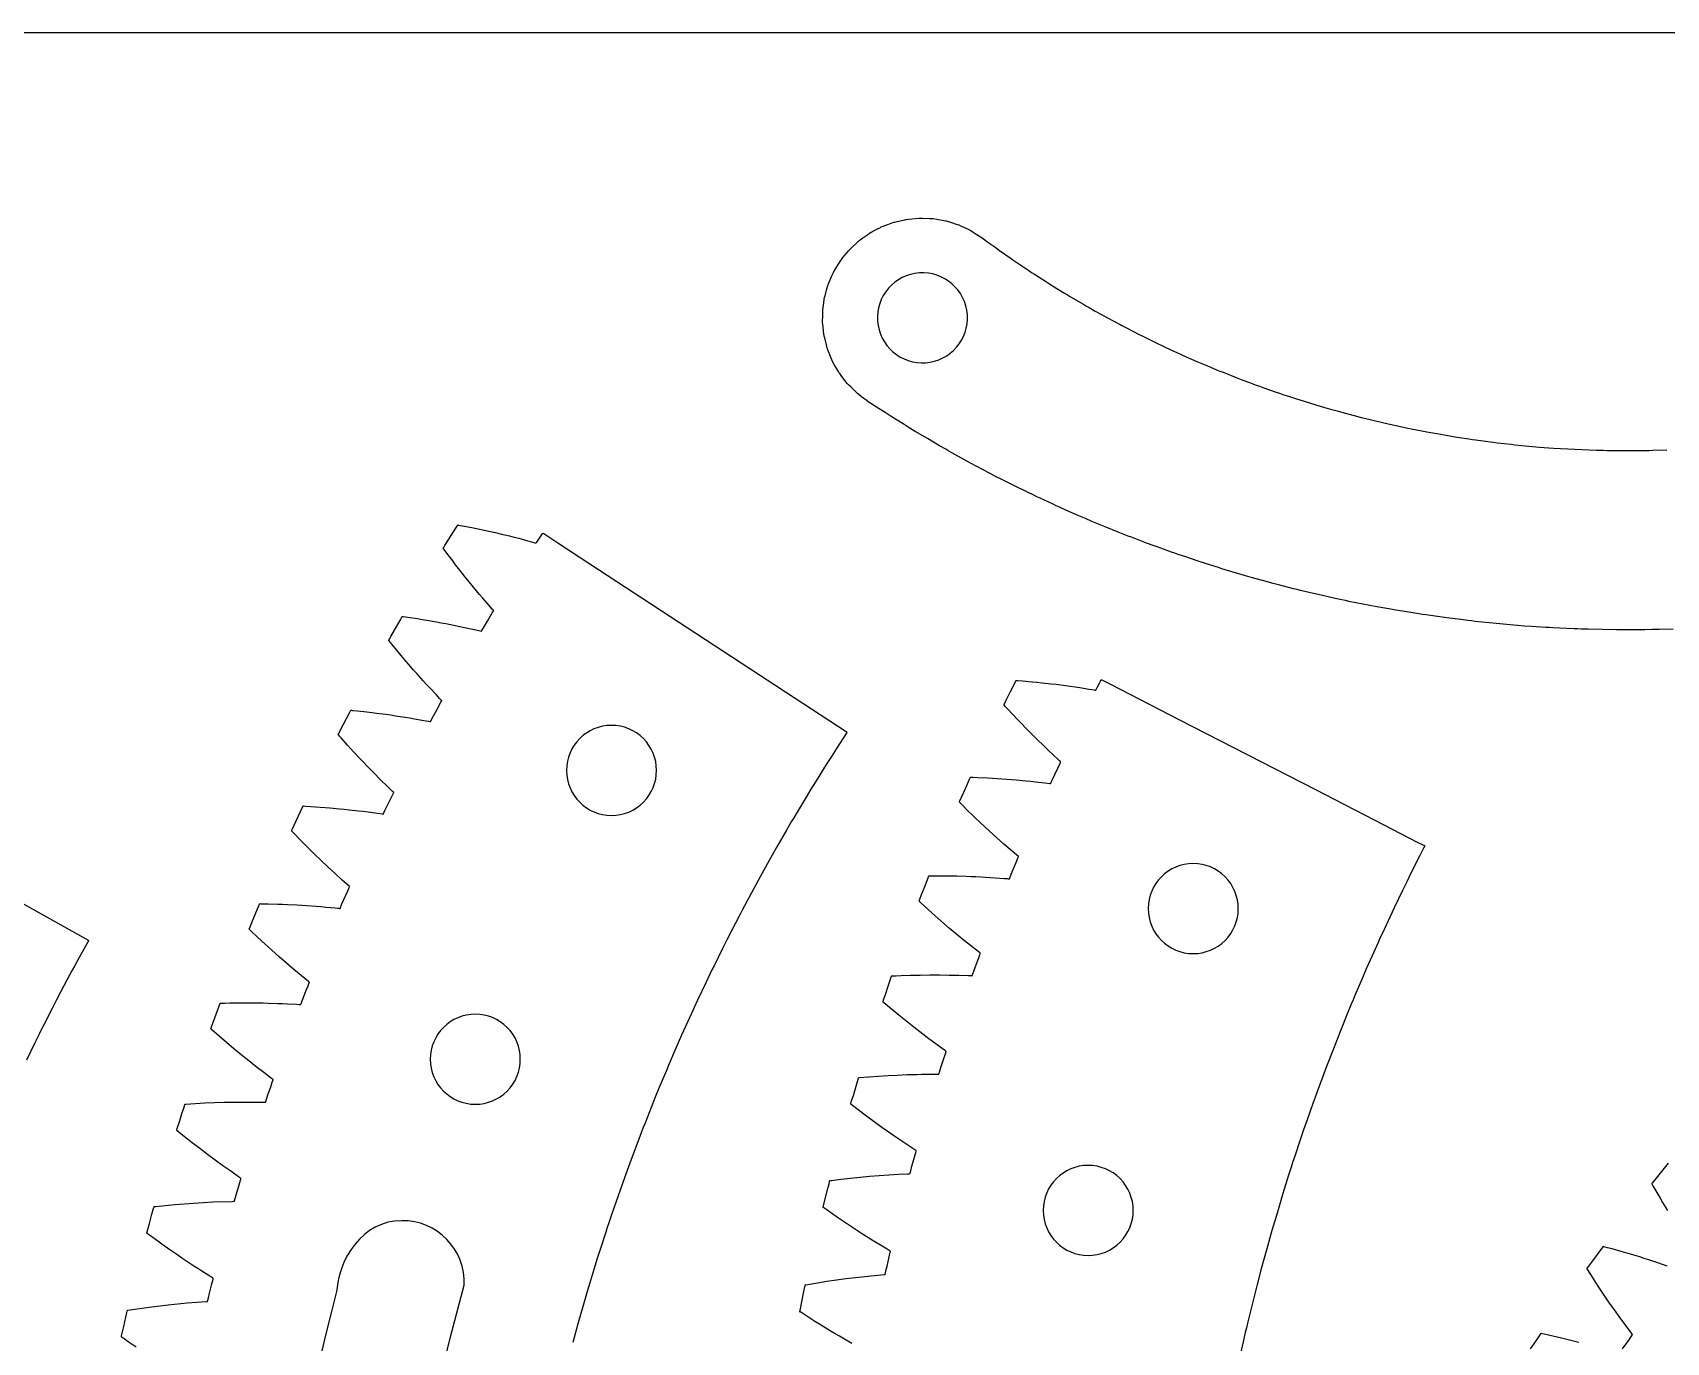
# Model space of a CAD drawing. Extents: x 0 to 264, y 0 to 116.
# Drawn here: x 141.98 to 191.33, y 76.24 to 115.79 of the extents above; entities that cross this region are included whole.
import ezdxf

# ---------------------------------------------------------------- set-up
doc = ezdxf.new("R2010")
doc.units = 0
doc.layers.add('Layer_1', color=7, linetype='CONTINUOUS')

msp = doc.modelspace()

# ---------------------------------------------------------------- linework, layer by layer
at = {"layer": 'Layer_1', "color": 7}
for points in [[(264.018471, 0.141992), (264.018471, 115.786301), (176.058963, 115.786301), (0.139999, 115.786301), (0.139999, 0.141992), (88.099499, 0.141992), (264.018471, 0.141992)], [(167.187934, 104.665774), (167.017359, 104.795199), (166.93235, 104.859777), (166.889856, 104.892537), (166.879219, 104.900626), (166.869643, 104.909984), (166.850337, 104.929246), (166.698103, 105.079679), (166.621801, 105.154849), (166.602475, 105.174127), (166.593131, 105.18368), (166.584946, 105.194292), (166.552104, 105.236682), (166.421339, 105.406032), (166.355638, 105.490812), (166.347473, 105.501423), (166.340446, 105.512977), (166.32693, 105.536108), (166.299882, 105.58237), (166.19323, 105.767782), (166.140099, 105.860303), (166.099535, 105.959374), (166.019373, 106.157514), (165.999081, 106.206665), (165.989409, 106.231701), (165.985182, 106.244241), (165.98188, 106.256777), (165.955797, 106.360355), (165.902682, 106.567566), (165.88915, 106.619588), (165.885983, 106.632124), (165.884439, 106.645625), (165.881349, 106.672609), (165.868799, 106.778784), (165.843681, 106.991215), (165.840574, 107.018179), (165.839493, 107.03168), (165.839685, 107.045162), (165.840497, 107.098183), (165.842078, 107.205055), (165.845651, 107.418796), (165.87658, 107.630437), (165.892026, 107.736248), (165.899691, 107.789249), (165.901912, 107.802731), (165.905541, 107.81527), (165.91282, 107.841288), (165.970777, 108.047037), (165.999758, 108.14996), (166.007017, 108.175978), (166.011245, 108.188498), (166.016553, 108.201037), (166.03783, 108.250186), (166.122818, 108.446381), (166.165332, 108.544507), (166.170621, 108.557026), (166.177533, 108.568603), (166.191049, 108.591714), (166.219062, 108.637011), (166.329941, 108.820035), (166.385971, 108.911574), (166.453603, 108.994448), (166.588344, 109.160674), (166.622149, 109.202121), (166.63858, 109.223325), (166.657886, 109.241641), (166.736135, 109.314886), (166.892134, 109.461469), (166.930767, 109.498082), (166.940422, 109.506825), (166.951059, 109.514606), (166.973261, 109.530032), (167.0602, 109.592663), (167.234368, 109.717194), (167.25657, 109.732603), (167.268172, 109.73967), (167.279757, 109.745989), (167.327078, 109.771045), (167.421758, 109.821139), (167.516418, 109.87127), (167.563758, 109.896326), (167.586928, 109.908845), (167.598511, 109.915144), (167.611081, 109.920786), (167.811523, 109.996899), (167.911687, 110.034493), (167.961903, 110.053772), (167.974473, 110.057856), (167.98704, 110.060918), (168.013103, 110.067042), (168.221657, 110.116194), (168.325969, 110.140287), (168.352052, 110.146431), (168.365588, 110.148491), (168.379103, 110.149781), (168.432234, 110.155019), (168.645515, 110.176206), (168.752147, 110.186797), (168.765683, 110.18776), (168.779176, 110.18726), (168.806244, 110.186278), (168.859358, 110.184235), (169.073508, 110.176206), (169.126639, 110.174222), (169.15369, 110.17318), (169.167223, 110.1727), (169.180739, 110.171196), (169.286326, 110.1529), (169.497369, 110.11629), (169.550501, 110.107044), (169.576583, 110.102421), (169.601701, 110.094488), (169.703795, 110.061708), (169.907907, 109.996187), (169.959091, 109.979799), (169.971658, 109.974885), (169.984189, 109.969148), (170.008361, 109.957591), (170.105146, 109.911329), (170.298813, 109.81977), (170.322965, 109.808196), (170.346153, 109.793752), (170.391542, 109.764844), (170.481377, 109.707025), (170.661121, 109.590623), (170.83442, 109.464839), (171.007715, 109.339075), (171.094654, 109.276445), (171.181593, 109.213791), (171.5329, 108.968831), (171.620804, 108.907162), (171.709673, 108.847402), (171.887583, 108.728281), (172.065515, 108.609161), (172.154384, 108.54942), (172.244218, 108.491585), (172.604501, 108.260103), (172.694354, 108.202307), (172.785154, 108.146396), (172.967506, 108.034133), (173.149878, 107.921755), (173.241662, 107.865864), (173.333407, 107.811897), (173.702322, 107.594307), (173.795032, 107.54034), (173.888727, 107.487339), (174.075271, 107.382087), (174.261791, 107.276852), (174.355469, 107.224813), (174.450149, 107.173737), (174.827249, 106.970494), (174.874569, 106.945455), (174.921909, 106.921342), (175.017537, 106.872193), (175.208017, 106.774296), (175.398498, 106.676382), (175.494123, 106.628195), (175.590714, 106.580971), (175.975459, 106.392577), (176.072148, 106.346295), (176.169221, 106.301015), (176.36337, 106.210419), (176.557539, 106.119823), (176.655095, 106.075489), (176.75304, 106.032136), (177.144928, 105.858954), (177.194179, 105.83777), (177.243449, 105.817529), (177.342261, 105.776082), (177.539904, 105.693207), (177.73753, 105.610316), (177.786781, 105.590075), (177.837016, 105.570796), (177.936601, 105.531313), (178.335054, 105.373732), (178.434927, 105.335175), (178.535305, 105.297599), (178.736015, 105.22243), (178.936749, 105.147262), (179.037299, 105.11065), (179.138428, 105.07498), (179.542866, 104.933423), (179.644111, 104.898718), (179.745914, 104.865015), (179.949523, 104.798512), (180.153132, 104.732009), (180.254955, 104.698267), (180.357436, 104.667431), (180.767299, 104.542246), (180.869779, 104.51141), (180.972742, 104.48152), (181.17888, 104.422761), (181.385018, 104.36396), (181.488077, 104.335052), (181.591523, 104.307107), (182.006116, 104.198601), (182.109756, 104.171617), (182.213586, 104.145597), (182.421945, 104.095465), (182.838759, 103.995835), (183.257388, 103.904277), (183.466732, 103.858015), (183.676902, 103.81659), (184.097385, 103.733696), (184.519316, 103.658526), (184.730356, 103.620951), (184.78349, 103.611649), (184.836621, 103.603329), (184.94248, 103.58696), (185.365954, 103.52144), (185.471909, 103.505048), (185.578059, 103.490584), (185.790473, 103.461696), (186.002885, 103.432768), (186.109034, 103.418324), (186.215491, 103.405785), (186.641283, 103.357598), (186.74772, 103.345062), (186.854352, 103.334487), (187.067729, 103.314246), (187.281109, 103.294005), (187.387738, 103.284356), (187.494486, 103.275187), (187.921917, 103.244354), (188.135683, 103.228927), (188.349738, 103.218313), (188.777747, 103.196167), (189.206127, 103.182666), (189.420297, 103.176059), (189.527428, 103.173671), (189.634543, 103.172593), (190.063114, 103.168202), (190.170246, 103.167335), (190.277361, 103.168453), (190.491607, 103.170685), (190.705856, 103.172881), (190.81297, 103.173999), (190.920102, 103.176889), (191.348518, 103.190387)], [(191.538363, 97.778528), (191.109984, 97.765991), (191.002849, 97.762986), (190.895718, 97.76079), (190.681472, 97.758769), (190.2529, 97.754725), (190.145766, 97.753935), (190.038651, 97.754937), (189.824405, 97.756938), (189.395814, 97.760965), (188.967418, 97.772519), (188.753171, 97.778528), (188.646057, 97.781573), (188.592923, 97.783094), (188.539792, 97.785578), (188.111703, 97.805819), (187.897649, 97.815448), (187.790593, 97.820881), (187.683693, 97.827928), (187.256067, 97.855874), (187.042205, 97.870318), (186.828633, 97.888614), (186.401589, 97.925247), (186.294861, 97.934297), (186.188229, 97.944892), (185.975024, 97.967041), (185.54877, 98.011375), (185.442217, 98.022969), (185.335875, 98.036431), (185.123153, 98.062452), (184.697748, 98.114491), (184.273424, 98.174271), (184.06132, 98.204125), (183.95525, 98.219551), (183.849371, 98.235939), (183.426303, 98.30435), (183.214758, 98.338093), (183.161627, 98.346604), (183.108513, 98.356062), (183.003021, 98.37536), (182.581304, 98.451492), (182.370532, 98.49003), (182.160435, 98.531477), (181.740147, 98.615331), (181.635042, 98.636517), (181.53036, 98.659648), (181.321035, 98.705907), (180.902387, 98.797469), (180.485401, 98.896345), (180.276946, 98.94644), (180.17271, 98.971495), (180.068782, 98.997516), (179.653822, 99.104501), (179.446332, 99.158484), (179.342771, 99.186393), (179.239537, 99.215321), (178.826603, 99.330011), (178.620253, 99.387827), (178.414906, 99.448513), (178.004174, 99.570735), (177.901597, 99.601568), (177.799503, 99.634328), (177.595296, 99.698906), (177.186881, 99.828714), (176.780898, 99.96586), (176.577966, 100.034271), (176.476431, 100.068976), (176.375514, 100.104606), (175.97214, 100.249282), (175.770461, 100.321562), (175.569903, 100.396732), (175.169345, 100.548688), (175.069181, 100.586264), (174.9695, 100.625803), (174.770601, 100.705787), (174.372826, 100.864986), (174.27382, 100.905451), (174.175104, 100.946896), (173.977656, 101.02977), (173.780224, 101.112662), (173.681489, 101.154109), (173.583256, 101.196518), (173.191464, 101.369969), (172.995579, 101.456713), (172.898119, 101.501028), (172.800947, 101.546327), (172.412341, 101.726749), (172.315169, 101.772029), (172.218579, 101.818271), (172.025953, 101.911754), (171.640746, 102.09911), (171.258628, 102.292822), (171.067761, 102.389949), (170.972136, 102.438115), (170.877453, 102.488247), (170.49912, 102.68918), (170.309972, 102.789618), (170.122579, 102.893292), (169.747892, 103.100869), (169.654197, 103.152908), (169.561468, 103.206875), (169.376005, 103.313938), (169.005278, 103.528467), (168.638121, 103.749066), (168.454592, 103.859403), (168.362847, 103.915295), (168.272045, 103.972165), (167.908732, 104.1991), (167.817952, 104.255974), (167.728118, 104.31379), (167.548526, 104.430387), (167.189305, 104.663618)], [(145.103596, 76.099427), (144.8629, 76.261245), (144.742521, 76.342172), (144.68265, 76.382677), (144.667187, 76.393269), (144.659677, 76.398335), (144.655913, 76.400858), (144.656028, 76.404902), (144.664097, 76.440589), (144.728853, 76.722932), (144.793549, 77.005313), (144.825424, 77.146486), (144.833515, 77.182133), (144.837551, 77.199487), (144.839577, 77.20829), (144.84006, 77.210522), (144.841682, 77.211524), (144.846178, 77.212179), (144.917654, 77.222771), (145.492397, 77.304703), (146.068875, 77.37311), (146.646784, 77.429002), (147.225873, 77.471411), (147.244232, 77.472721), (147.253269, 77.473375), (147.255546, 77.473531), (147.256108, 77.475707), (147.257206, 77.480098), (147.266031, 77.514803), (147.283424, 77.585138), (147.319142, 77.725654), (147.389669, 78.006572), (147.425387, 78.147071), (147.42981, 78.164422), (147.430911, 78.168833), (147.431469, 78.171009), (147.430157, 78.172474), (147.422492, 78.177308), (147.391563, 78.196567), (147.329742, 78.235105), (147.084296, 78.389796), (146.96162, 78.466874), (146.840104, 78.545913), (146.598423, 78.706365), (146.477581, 78.786349), (146.357628, 78.868259), (146.119808, 79.034409), (145.882566, 79.201312), (145.648818, 79.373047), (145.531956, 79.458829), (145.473011, 79.5022), (145.444032, 79.523407), (145.429551, 79.533979), (145.425902, 79.536677), (145.424339, 79.538102), (145.42492, 79.540298), (145.427313, 79.549021), (145.503632, 79.828399), (145.579933, 80.107776), (145.618547, 80.247504), (145.637874, 80.316894), (145.64266, 80.334248), (145.644052, 80.338368), (145.64855, 80.338831), (145.657584, 80.339754), (145.693322, 80.343434), (146.27094, 80.402233), (146.849739, 80.447532), (147.42948, 80.47933), (148.009841, 80.497624), (148.046544, 80.498741), (148.064886, 80.4993), (148.068688, 80.500418), (148.069963, 80.50475), (148.072551, 80.513417), (148.092823, 80.58281), (148.134369, 80.721669), (148.216482, 80.999409), (148.257991, 81.138271), (148.268631, 81.172996), (148.273186, 81.190349), (148.258688, 81.200921), (148.198798, 81.242369), (147.960029, 81.407169), (147.840638, 81.489062), (147.722229, 81.572919), (147.487479, 81.743305), (147.253229, 81.914464), (147.022687, 82.090418), (146.792205, 82.266584), (146.565871, 82.447949), (146.339557, 82.629336), (146.33249, 82.634997), (146.328957, 82.637828), (146.327201, 82.639253), (146.326835, 82.641101), (146.332355, 82.658455), (146.342975, 82.693123), (146.365197, 82.762533), (146.409622, 82.900526), (146.497525, 83.176533), (146.54195, 83.314546), (146.564192, 83.383919), (146.574789, 83.418587), (146.577552, 83.427234), (146.578941, 83.431547), (146.582802, 83.432628), (146.601163, 83.433725), (147.180715, 83.46843), (147.760958, 83.489634), (148.341492, 83.497626), (148.486662, 83.497395), (148.631868, 83.495778), (148.922125, 83.492504), (148.994563, 83.491677), (149.003639, 83.491581), (149.008174, 83.491541), (149.009718, 83.495682), (149.015588, 83.513016), (149.027174, 83.547721), (149.074513, 83.68477), (149.168228, 83.958834), (149.215529, 84.095864), (149.238716, 84.164291), (149.241671, 84.172863), (149.235166, 84.178544), (149.220665, 84.189155), (149.191686, 84.211324), (148.960061, 84.385929), (148.729, 84.561229), (148.501625, 84.741343), (148.274422, 84.921573), (148.05139, 85.106964), (147.828358, 85.292393), (147.609574, 85.482715), (147.391061, 85.673365), (147.364032, 85.697438), (147.357332, 85.703427), (147.36044, 85.711942), (147.366696, 85.729293), (147.391795, 85.797703), (147.44203, 85.933675), (147.641217, 86.477791), (147.642763, 86.48203), (147.643633, 86.484031), (147.64589, 86.484071), (147.654964, 86.484226), (147.673325, 86.48457), (147.710028, 86.485225), (147.782466, 86.486534), (147.927653, 86.489173), (148.21793, 86.494431), (148.798562, 86.492004), (148.943633, 86.489173), (149.088723, 86.484937), (149.378884, 86.476425), (149.523975, 86.47082), (149.668871, 86.463096), (149.958744, 86.447689), (150.031182, 86.443837), (150.067902, 86.441932), (150.07242, 86.441681), (150.074082, 86.442488), (150.074912, 86.444588), (150.078194, 86.453023), (150.084776, 86.470377), (150.13791, 86.605288), (150.24321, 86.875231), (150.295356, 87.010141), (150.321439, 87.077607), (150.334974, 87.111329), (150.335302, 87.113313), (150.333543, 87.114758), (150.33005, 87.117628), (150.323062, 87.123386), (150.309507, 87.134943), (150.085414, 87.319101), (149.861417, 87.503375), (149.641862, 87.692735), (149.422208, 87.882208), (149.206898, 88.076383), (148.991899, 88.270961), (148.780839, 88.469775), (148.570434, 88.66936), (148.518285, 88.719454), (148.544367, 88.785957), (148.599412, 88.919809), (148.821287, 89.455165), (148.828235, 89.471554), (148.831712, 89.479893), (148.833428, 89.484093), (148.834297, 89.48619), (148.83592, 89.487096), (148.872623, 89.486249), (148.945061, 89.484516), (149.090171, 89.481107), (149.380408, 89.474232), (149.525403, 89.468839), (149.670397, 89.461964), (149.960364, 89.448462), (150.105262, 89.440275), (150.250042, 89.429663), (150.539645, 89.409422), (150.684329, 89.398831), (150.82886, 89.385329), (151.117862, 89.357384), (151.190302, 89.350509), (151.226037, 89.34706), (151.244399, 89.345367), (151.253436, 89.3445), (151.257951, 89.344077), (151.260212, 89.343865), (151.261253, 89.345694), (151.319213, 89.478276), (151.435709, 89.743593), (151.493688, 89.876176), (151.522647, 89.942679), (151.537128, 89.975476), (151.544407, 89.991847), (151.548076, 90.000108), (151.548962, 90.002191), (151.548152, 90.003904), (151.544774, 90.006907), (151.328594, 90.200235), (151.112418, 90.39356), (150.900565, 90.591586), (150.689138, 90.790034), (150.481665, 90.992604), (150.274949, 91.196042), (150.172739, 91.298849), (150.071901, 91.402947), (149.870106, 91.611199), (149.819888, 91.663238), (149.80732, 91.676739), (149.801027, 91.683228), (149.79948, 91.684867), (149.800429, 91.686928), (149.802339, 91.691048), (149.817785, 91.723789), (149.878638, 91.855157), (150.122735, 92.380748), (150.138181, 92.413509), (150.145826, 92.429897), (150.149667, 92.438045), (150.158721, 92.437467), (150.231181, 92.432708), (150.375961, 92.423234), (150.66564, 92.403955), (150.810364, 92.393364), (150.954932, 92.380844), (151.244052, 92.354804), (151.388564, 92.341305), (151.532765, 92.324914), (151.821188, 92.292193), (151.965429, 92.275784), (152.109243, 92.255543), (152.3968, 92.216041), (152.540634, 92.1958), (152.558976, 92.193316), (152.56751, 92.192969), (152.571487, 92.201097), (152.587918, 92.233855), (152.619792, 92.298433), (152.747294, 92.558627), (152.874816, 92.818822), (152.882769, 92.835211), (152.884372, 92.839218), (152.88113, 92.842357), (152.874641, 92.848676), (152.848539, 92.873731), (152.796409, 92.923843), (152.692464, 93.024938), (152.484588, 93.227122), (152.280767, 93.433372), (152.077832, 93.64045), (151.977573, 93.745104), (151.878566, 93.85103), (151.680635, 94.062846), (151.582402, 94.169428), (151.485809, 94.277646), (151.293014, 94.494105), (151.244706, 94.548088), (151.220574, 94.575052), (151.208952, 94.58855), (151.207193, 94.592095), (151.209279, 94.596102), (151.21345, 94.604151), (151.280097, 94.732921), (151.54601, 95.247802), (151.578849, 95.31238), (151.587172, 95.328768), (151.604545, 95.327941), (151.640283, 95.324069), (151.7846, 95.308643), (152.073218, 95.277807), (152.217439, 95.261419), (152.361372, 95.24214), (152.649216, 95.204565), (152.793127, 95.185303), (152.936578, 95.163118), (153.223381, 95.118803), (153.366828, 95.096655), (153.509757, 95.071579), (153.7954, 95.020503), (153.938249, 94.994482), (153.974007, 94.98803), (153.991403, 94.984816), (154.000225, 95.000242), (154.034978, 95.063835), (154.173309, 95.318464), (154.311624, 95.573054), (154.32902, 95.604872), (154.333324, 95.612825), (154.335505, 95.616793), (154.333363, 95.620222), (154.320813, 95.633721), (154.270577, 95.686725), (154.170992, 95.792053), (153.971825, 96.002712), (153.873381, 96.109197), (153.776305, 96.21686), (153.582254, 96.432237), (153.485661, 96.540571), (153.391001, 96.650522), (153.202064, 96.870447), (153.107384, 96.980592), (153.01564, 97.092759), (152.832012, 97.317111), (152.740267, 97.429278), (152.734493, 97.436288), (152.731637, 97.439813), (152.733818, 97.443742), (152.742796, 97.459148), (152.761137, 97.490966), (152.796892, 97.553597), (153.084256, 98.056943), (153.119991, 98.119593), (153.138333, 98.151372), (153.142831, 98.159248), (153.143952, 98.161213), (153.146173, 98.160925), (153.150669, 98.16025), (153.16901, 98.157555), (153.312557, 98.136349), (153.599628, 98.092977), (153.743155, 98.071774), (153.886123, 98.046715), (154.172056, 97.996604), (154.315002, 97.971565), (154.457487, 97.943602), (154.742145, 97.886746), (154.884532, 97.858803), (155.026416, 97.827967), (155.309745, 97.764355), (155.451339, 97.732557), (155.521849, 97.71715), (155.530711, 97.715166), (155.532582, 97.715474), (155.533722, 97.717398), (155.536076, 97.72129), (155.545364, 97.736717), (155.563725, 97.767549), (155.712676, 98.01619), (155.861608, 98.264811), (155.899276, 98.326499), (155.901613, 98.330368), (155.902479, 98.332296), (155.901015, 98.334009), (155.895068, 98.340847), (155.883483, 98.354346), (155.85933, 98.381329), (155.76467, 98.490704), (155.574458, 98.709548), (155.479798, 98.819617), (155.387088, 98.931321), (155.202187, 99.154595), (155.11044, 99.266395), (155.020605, 99.380201), (154.841132, 99.607827), (154.751298, 99.72165), (154.664359, 99.837361), (154.490287, 100.069148), (154.403369, 100.18509), (154.381146, 100.213998), (154.378426, 100.217619), (154.378231, 100.219488), (154.379428, 100.221393), (154.384237, 100.229077), (154.393872, 100.244487), (154.432522, 100.306155), (154.740754, 100.797078), (154.81804, 100.91976), (154.820897, 100.922495), (154.825356, 100.921648), (154.834257, 100.919932), (154.851653, 100.916486), (154.887391, 100.909591), (154.958864, 100.89611), (155.243928, 100.841181), (155.386391, 100.813235), (155.528394, 100.783345), (155.811971, 100.721696), (155.953799, 100.690841), (156.095085, 100.658083), (156.377157, 100.589653), (156.518192, 100.554968), (156.658824, 100.519298), (156.939138, 100.444148), (157.079304, 100.406553), (157.149814, 100.387274), (157.184584, 100.377876), (157.186785, 100.377298), (157.188194, 100.378723), (157.190686, 100.382479), (157.195647, 100.390068), (157.205282, 100.405495), (157.363905, 100.648048), (157.384197, 100.677938), (157.414141, 100.659622), (157.474996, 100.620122), (157.596321, 100.541063), (157.839063, 100.382268), (158.809981, 99.746802), (166.577493, 94.663336)], [(166.727353, 76.205972), (166.601374, 76.278252), (166.350058, 76.423275), (166.224373, 76.495554), (166.099863, 76.569762), (165.852119, 76.720678), (165.728266, 76.795847), (165.605206, 76.872962), (165.361109, 77.029716), (165.239014, 77.107793), (165.178159, 77.147313), (165.162713, 77.156942), (165.155067, 77.161853), (165.151266, 77.16428), (165.150549, 77.166016), (165.150995, 77.168228), (165.158349, 77.203898), (165.275714, 77.771241), (165.304696, 77.913069), (165.312031, 77.948736), (165.31568, 77.966071), (165.317514, 77.974949), (165.317997, 77.977182), (165.319369, 77.978454), (165.323847, 77.979185), (165.3953, 77.990742), (165.681716, 78.037967), (165.968307, 78.084226), (166.255785, 78.12471), (166.543242, 78.165173), (166.831569, 78.198915), (167.119895, 78.232641), (167.408919, 78.259641), (167.69792, 78.286604), (167.716282, 78.288281), (167.725299, 78.289147), (167.727576, 78.289339), (167.72831, 78.291284), (167.729335, 78.295695), (167.737403, 78.331345), (167.753815, 78.4017), (167.785709, 78.542871), (167.850425, 78.825234), (167.882302, 78.966444), (167.886335, 78.983775), (167.88734, 78.988206), (167.887862, 78.990382), (167.886817, 78.991962), (167.879039, 78.996622), (167.848128, 79.014938), (167.786307, 79.052513), (167.537694, 79.202083), (167.413359, 79.277252), (167.290202, 79.354347), (167.045236, 79.509693), (166.922755, 79.587753), (166.801162, 79.666773), (166.319225, 79.989813), (166.081908, 80.156637), (165.963287, 80.240474), (165.904362, 80.281918), (165.874418, 80.303125), (165.859937, 80.313716), (165.856231, 80.316316), (165.854377, 80.317608), (165.85488, 80.319804), (165.857101, 80.328567), (165.998116, 80.890516), (166.033854, 81.031015), (166.05123, 81.10137), (166.05565, 81.118721), (166.05675, 81.123113), (166.061249, 81.123691), (166.070226, 81.124789), (166.105984, 81.129217), (166.394116, 81.164887), (166.682251, 81.199572), (166.97106, 81.2285), (167.259988, 81.257408), (167.549491, 81.279577), (167.838978, 81.301726), (168.128848, 81.317152), (168.418719, 81.331596), (168.455442, 81.333464), (168.473783, 81.33441), (168.47774, 81.335333), (168.478937, 81.339684), (168.481333, 81.348447), (168.500656, 81.41782), (168.53929, 81.557549), (168.615591, 81.836926), (168.654225, 81.976671), (168.663781, 82.011359), (168.668279, 82.02871), (168.652833, 82.03834), (168.591978, 82.077862), (168.349814, 82.237637), (168.22878, 82.317621), (168.108616, 82.398588), (167.632589, 82.730176), (167.164323, 83.072495), (166.704126, 83.425693), (166.69063, 83.437247), (166.695766, 83.454601), (166.706367, 83.489306), (166.726675, 83.558679), (166.768204, 83.697558), (166.850297, 83.975299), (166.891846, 84.11416), (166.912118, 84.18355), (166.922755, 84.218238), (166.925323, 84.226925), (166.926616, 84.231257), (166.928007, 84.232527), (166.930265, 84.232682), (166.948626, 84.234147), (167.237918, 84.257275), (167.527309, 84.280406), (167.817083, 84.296798), (168.106877, 84.313186), (168.396943, 84.323778), (168.687104, 84.333427), (168.832214, 84.336221), (168.977381, 84.337627), (169.267657, 84.340421), (169.340095, 84.341132), (169.349169, 84.341208), (169.353707, 84.341267), (169.355366, 84.345176), (169.36087, 84.36253), (169.37149, 84.397215), (169.415914, 84.53521), (169.503838, 84.811235), (169.548262, 84.94923), (169.570485, 85.01862), (169.573225, 85.027231), (169.566912, 85.032873), (169.552431, 85.043484), (169.523433, 85.06469), (169.053527, 85.40487), (168.591419, 85.755582), (168.13771, 86.116947), (167.692516, 86.48875), (167.664503, 86.511881), (167.657551, 86.517697), (167.660331, 86.526229), (167.666182, 86.543563), (167.689389, 86.611971), (167.736709, 86.749024), (167.830404, 87.023124), (167.924099, 87.297184), (167.925567, 87.301479), (167.9263, 87.303616), (167.928482, 87.30381), (167.937538, 87.304155), (167.955897, 87.304869), (167.9926, 87.306294), (168.065058, 87.309125), (168.210148, 87.314786), (168.500213, 87.326363), (168.79047, 87.331601), (169.08073, 87.336068), (169.225917, 87.33626), (169.371083, 87.335067), (169.66136, 87.332623), (169.80647, 87.33002), (169.951541, 87.325361), (170.241702, 87.316039), (170.31414, 87.313688), (170.350863, 87.312514), (170.355398, 87.312379), (170.357213, 87.312938), (170.358006, 87.315097), (170.361113, 87.323589), (170.367331, 87.340923), (170.417566, 87.476895), (170.517151, 87.748951), (170.567367, 87.885019), (170.592488, 87.953449), (170.605055, 87.987192), (170.605673, 87.989272), (170.603898, 87.990677), (170.600325, 87.993471), (170.593202, 87.999073), (170.578721, 88.01065), (170.123081, 88.369626), (169.676033, 88.739215), (169.237615, 89.118894), (168.807963, 89.508418), (168.753866, 89.557567), (168.753228, 89.559339), (168.754058, 89.561456), (168.755661, 89.565655), (168.758983, 89.57411), (168.765547, 89.590499), (168.77908, 89.624222), (168.831229, 89.759135), (168.936526, 90.029075), (169.041826, 90.299015), (169.055322, 90.331756), (169.092042, 90.33166), (169.164483, 90.331468), (169.309669, 90.331064), (169.599926, 90.330274), (169.745017, 90.327903), (169.890107, 90.324071), (170.180268, 90.316389), (170.325359, 90.311187), (170.470353, 90.303909), (170.760223, 90.289482), (170.905119, 90.281509), (171.049922, 90.270897), (171.339406, 90.249691), (171.411846, 90.244357), (171.447581, 90.241662), (171.465943, 90.240313), (171.474999, 90.239638), (171.479515, 90.239311), (171.481775, 90.239139), (171.482952, 90.240717), (171.538034, 90.374572), (171.648913, 90.6422), (171.703977, 90.776053), (171.731991, 90.842555), (171.745504, 90.876278), (171.752435, 90.89265), (171.755912, 90.901026), (171.756781, 90.903106), (171.756239, 90.904879), (171.752802, 90.907825), (171.312532, 91.285407), (170.881046, 91.672907), (170.458421, 92.070152), (170.354125, 92.17086), (170.251047, 92.272818), (170.044909, 92.476814), (169.993725, 92.527891), (169.981158, 92.540427), (169.974728, 92.546802), (169.973125, 92.5484), (169.973744, 92.550423), (169.975578, 92.554563), (169.990039, 92.587324), (170.048016, 92.719926), (170.164514, 92.985243), (170.28101, 93.25056), (170.295491, 93.28332), (170.302769, 93.299692), (170.306419, 93.307992), (170.315357, 93.3078), (170.387797, 93.304563), (170.532789, 93.298112), (170.822778, 93.285575), (170.967753, 93.277831), (171.112553, 93.268202), (171.402115, 93.247961), (171.546915, 93.237349), (171.691427, 93.223867), (171.980527, 93.196884), (172.125056, 93.183383), (172.26924, 93.167014), (172.557587, 93.133271), (172.701808, 93.1169), (172.72015, 93.114783), (172.728836, 93.11432), (172.732641, 93.122564), (172.748104, 93.155324), (172.779015, 93.220862), (173.02309, 93.746453), (173.030735, 93.762841), (173.03257, 93.766945), (173.029251, 93.770027), (173.022627, 93.776207), (172.996544, 93.801266), (172.94343, 93.850395), (172.837359, 93.949291), (172.625351, 94.147126), (172.209988, 94.551881), (172.107507, 94.654418), (172.006359, 94.758208), (171.804005, 94.965901), (171.703532, 95.070366), (171.604912, 95.17656), (171.407579, 95.388955), (171.358329, 95.441976), (171.333191, 95.46894), (171.320641, 95.482438), (171.318515, 95.485887), (171.320505, 95.489951), (171.324501, 95.498079), (171.388233, 95.628195), (171.515755, 95.88839), (171.643257, 96.148584), (171.675151, 96.213162), (171.683087, 96.229531), (171.684592, 96.230725), (171.686852, 96.230513), (171.691351, 96.23011), (171.700404, 96.229359), (171.736142, 96.226218), (171.880747, 96.213701), (172.169963, 96.188623), (172.314455, 96.175161), (172.458772, 96.158773), (172.747294, 96.126955), (172.891495, 96.110586), (173.03533, 96.091307), (173.322982, 96.05277), (173.466816, 96.033488), (173.610267, 96.011323), (173.896954, 95.966023), (174.040306, 95.942892), (174.076024, 95.937211), (174.094383, 95.934361), (174.102993, 95.94977), (174.135816, 96.014345), (174.202482, 96.143191), (174.235322, 96.207749), (174.251753, 96.239564), (174.260287, 96.254974), (174.276715, 96.24669), (174.53481, 96.113975), (176.599204, 95.052608), (180.727991, 92.929795), (182.792364, 91.868408), (183.824581, 91.337695), (183.953627, 91.271192), (184.018343, 91.238431), (184.026415, 91.234271), (184.030448, 91.232211), (184.032438, 91.231173), (184.031975, 91.229324), (184.023787, 91.212952), (184.007359, 91.180172), (183.876479, 90.92171), (183.614718, 90.404693), (183.549981, 90.275173), (183.48625, 90.144882), (183.359521, 89.884284), (183.106447, 89.362929), (182.861483, 88.837708), (182.739002, 88.575106), (182.678146, 88.443737), (182.619221, 88.311423), (182.382849, 87.782366), (182.264634, 87.51782), (182.150552, 87.251461), (181.92277, 86.718631), (181.865775, 86.585434), (181.810714, 86.451578), (181.701186, 86.183391), (181.482131, 85.64698), (181.270955, 85.107408), (181.061535, 84.567161), (180.860048, 84.023928), (180.759306, 83.752255), (180.709051, 83.616284), (180.660785, 83.47962), (180.468256, 82.933114), (180.371685, 82.659804), (180.279901, 82.38505), (180.096273, 81.835538), (180.049918, 81.698124), (180.005474, 81.560108), (179.918535, 81.283929), (179.744003, 80.731529), (179.577656, 80.176531), (179.413162, 79.621053), (179.256777, 79.063164), (179.178545, 78.784269), (179.139895, 78.644637), (179.103192, 78.504505), (178.955979, 77.94421), (178.882573, 77.664062), (178.813996, 77.38276), (178.675953, 76.820135), (178.6412, 76.679445), (178.608341, 76.538368), (178.543644, 76.255911), (178.414849, 75.691069)], [(166.575698, 94.660003), (166.261172, 94.173145), (166.103918, 93.929705), (166.025686, 93.807986), (165.948422, 93.685112), (165.64181, 93.193263), (165.488516, 92.947321), (165.338811, 92.699143), (165.040135, 92.202367), (164.965747, 92.078164), (164.892341, 91.95317), (164.747078, 91.70241), (164.456511, 91.200896), (164.173185, 90.695337), (163.891615, 90.188813), (163.617594, 89.678149), (163.480536, 89.422749), (163.411939, 89.294888), (163.345292, 89.166138), (163.079554, 88.651122), (162.946743, 88.393643), (162.818081, 88.134007), (162.560742, 87.614752), (162.496026, 87.484944), (162.43324, 87.354289), (162.308848, 87.092533), (162.06012, 86.569158), (161.819189, 86.042105), (161.580057, 85.514282), (161.348491, 84.983106), (161.232765, 84.717481), (161.175793, 84.584416), (161.119783, 84.45064), (160.897022, 83.91569), (160.785737, 83.648158), (160.678721, 83.378912), (160.464743, 82.840398), (160.411631, 82.705756), (160.360428, 82.570458), (160.257851, 82.299556), (160.052679, 81.757653), (159.855634, 81.212786), (159.660328, 80.667321), (159.47313, 80.119082), (159.379435, 79.844903), (159.33306, 79.707681), (159.288635, 79.56988), (159.110415, 79.018539), (159.021563, 78.742918), (158.936538, 78.465852), (158.76741, 77.91172), (158.724896, 77.773245), (158.684333, 77.634191), (158.60417, 77.355759), (158.444119, 76.798949), (158.292173, 76.239887)], [(135.571236, 92.904488), (143.675204, 88.373997)], [(143.659084, 88.364407), (143.379368, 87.856845), (143.239473, 87.602986), (143.169928, 87.476085), (143.102316, 87.348201), (142.830807, 86.836171), (142.695081, 86.580212), (142.56304, 86.322233), (142.299907, 85.805868), (142.234226, 85.67685), (142.169512, 85.547022), (142.042106, 85.286751), (141.787372, 84.766226)], [(191.384679, 81.649878), (191.020421, 81.198881), (190.929641, 81.086116), (190.906434, 81.058171), (190.894849, 81.043707), (190.889153, 81.036677), (190.886681, 81.033115), (190.888942, 81.029203), (190.925642, 80.966573), (191.070927, 80.715815), (191.143385, 80.590435), (191.216788, 80.465634), (191.368056, 80.218461)], [(191.350855, 78.545334), (191.213971, 78.593524), (191.076411, 78.639766), (190.800459, 78.729397), (190.662416, 78.774696), (190.523986, 78.818049), (189.967701, 78.983911), (189.68779, 79.061008), (189.547816, 79.099546), (189.478274, 79.118824), (189.443501, 79.128414), (189.426088, 79.133209), (189.421745, 79.134423), (189.419543, 79.135021), (189.417881, 79.134115), (189.412496, 79.126836), (189.067465, 78.660989), (188.981472, 78.544468), (188.938013, 78.486652), (188.927396, 78.472188), (188.924692, 78.468567), (188.926179, 78.464774), (188.931025, 78.457129), (188.950349, 78.426293), (189.106059, 78.181796), (189.262154, 77.937606), (189.423675, 77.696862), (189.585157, 77.456137), (189.752199, 77.219248), (189.919376, 76.982472), (190.091514, 76.749261), (190.264232, 76.516529), (190.285469, 76.487621), (190.296109, 76.473157), (190.298792, 76.469517), (190.296244, 76.46582), (190.291012, 76.458442), (190.249483, 76.399664), (190.16542, 76.28141), (189.997839, 76.044905)], [(188.680307, 76.232605), (188.117728, 76.375723), (187.551884, 76.505627), (187.534491, 76.509443), (187.523871, 76.494014), (187.503579, 76.464123), (187.463015, 76.40438), (187.381888, 76.284413), (187.219308, 76.044442)]]:
    msp.add_lwpolyline(points, dxfattribs=at)
msp.add_lwpolyline([(153.128938, 79.913734), (153.128938, 79.913734)], close=True, dxfattribs=at)
for points in [[(170.196781, 107.405664), (170.069912, 108.145978), (169.366941, 108.643281), (168.62664, 108.516429)], [(168.62664, 108.516429), (168.27113, 108.455514), (167.954379, 108.255865), (167.74607, 107.961402)], [(167.74607, 107.961402), (167.537761, 107.666939), (167.454956, 107.301784), (167.515873, 106.946265)], [(169.086039, 105.835504), (169.826339, 105.962365), (170.323633, 106.665345), (170.196781, 107.405664)], [(167.515873, 106.946265), (167.576798, 106.590749), (167.776454, 106.273996), (168.070917, 106.065688)], [(168.070917, 106.065688), (168.36538, 105.857379), (168.73053, 105.77458), (169.086039, 105.835504)], [(159.463201, 94.870592), (158.712105, 94.870591), (158.103222, 94.261699), (158.10322, 93.510591)], [(160.424868, 94.472266), (160.169817, 94.727316), (159.823894, 94.870598), (159.463201, 94.870592)], [(160.823207, 93.510591), (160.823206, 93.87129), (160.679919, 94.217216), (160.424868, 94.472266)], [(158.10322, 93.510591), (158.103223, 92.759484), (158.712106, 92.150594), (159.463201, 92.150593)], [(160.424867, 92.548918), (160.679918, 92.803968), (160.823206, 93.149892), (160.823207, 93.510591)], [(159.463201, 92.150593), (159.823894, 92.150587), (160.169816, 92.293869), (160.424867, 92.548918)], [(177.036352, 90.698772), (176.285256, 90.698771), (175.676373, 90.089879), (175.676371, 89.338771)], [(177.998019, 90.300446), (177.742968, 90.555496), (177.397045, 90.698778), (177.036352, 90.698772)], [(178.396358, 89.338771), (178.396357, 89.69947), (178.25307, 90.045395), (177.998019, 90.300446)], [(175.676371, 89.338771), (175.676374, 88.587664), (176.285257, 87.978773), (177.036352, 87.978773)], [(177.998018, 88.377098), (178.253069, 88.632148), (178.396357, 88.978072), (178.396358, 89.338771)], [(177.036352, 87.978773), (177.397045, 87.978767), (177.742967, 88.122049), (177.998018, 88.377098)], [(155.348359, 86.15025), (154.597263, 86.150249), (153.988379, 85.541357), (153.988378, 84.790249)], [(156.310026, 85.751924), (156.054974, 86.006974), (155.709052, 86.150256), (155.348359, 86.15025)], [(156.708365, 84.790249), (156.708364, 85.150948), (156.565077, 85.496873), (156.310026, 85.751924)], [(153.988378, 84.790249), (153.988381, 84.039142), (154.597264, 83.430252), (155.348359, 83.430251)], [(156.310025, 83.828576), (156.565076, 84.083626), (156.708363, 84.42955), (156.708365, 84.790249)], [(155.348359, 83.430251), (155.709051, 83.430245), (156.054974, 83.573527), (156.310025, 83.828576)], [(173.86368, 81.583333), (173.112585, 81.583332), (172.503701, 80.97444), (172.503699, 80.223332)], [(174.825347, 81.185006), (174.570296, 81.440057), (174.224373, 81.583339), (173.86368, 81.583333)], [(175.223686, 80.223332), (175.223686, 80.584031), (175.080399, 80.929956), (174.825347, 81.185006)], [(172.503699, 80.223332), (172.503703, 79.472225), (173.112586, 78.863334), (173.86368, 78.863334)], [(174.825346, 79.261659), (175.080397, 79.516709), (175.223685, 79.862633), (175.223686, 80.223332)], [(153.128938, 79.913734), (151.938761, 79.933775), (151.20771, 78.702433), (151.166613, 77.813052)], [(155.010787, 77.968495), (155.080868, 79.015082), (154.175943, 79.949111), (153.128938, 79.913734)], [(173.86368, 78.863334), (174.224373, 78.863327), (174.570295, 79.006609), (174.825346, 79.261659)], [(151.166613, 77.813052), (147.332779, 63.390391), (148.146973, 47.712277), (153.694486, 33.858045)], [(154.574223, 43.100823), (151.642637, 54.537263), (151.896166, 66.620269), (155.010787, 77.968495)]]:
    msp.add_open_spline(points, degree=3, dxfattribs=at)

doc.saveas('drawing.dxf')
